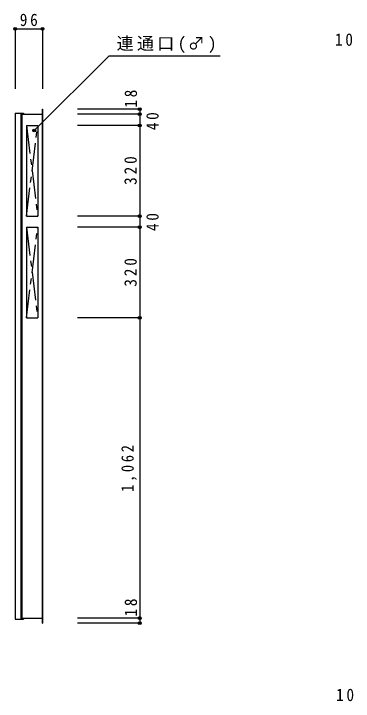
# Model space of a CAD drawing. Units: millimetres at full size, sheet at 1:20. Extents: x -4150 to 1803, y -5254 to 5444.
# Drawn here: x -1184 to 19, y 2505 to 4936 of the extents above; entities that cross this region are included whole.
import ezdxf

# ---------------------------------------------------------------- set-up
doc = ezdxf.new("R2010")
doc.units = ezdxf.units.MM
doc.header["$LTSCALE"] = 20
doc.header["$PDMODE"] = 32
doc.header["$PDSIZE"] = 10
doc.linetypes.add('CHAIN1', pattern=[8, 5, -1, 1, -1])
doc.layers.add('0-0', color=7, linetype='Continuous')
doc.styles.add('ＭＳ ゴシック', font='')
doc.styles.get('ＭＳ ゴシック').set_extended_font_data('MS Gothic')

msp = doc.modelspace()

# ---------------------------------------------------------------- linework, layer by layer
at = {"layer": '0-0'}
for p, q in [((-1178.8, 4883.37), (-1178.8, 4671.31)), ((-1178.8, 4883.37), (-1081.8, 4883.37)), ((-1081.8, 4883.37), (-1081.8, 4671.31)), ((-1111, 4523.36), (-846.31, 4788.04)), ((-846.31, 4788.04), (-452.62, 4788.04)), ((-1082.8, 4599.09), (-1082.8, 2781.09)), ((-1082.8, 4599.09), (-1081.8, 4599.09)), ((-1082.3, 4599.09), (-1082.3, 2781.09)), ((-1081.8, 4599.09), (-1081.8, 2781.09)), ((-737.7, 4599.09), (-958.31, 4599.09)), ((-737.7, 4599.09), (-737.7, 4581.09)), ((-1178.8, 4585.09), (-1178.8, 2795.09)), ((-1178.8, 4585.09), (-1148.8, 4585.09)), ((-1158.8, 4583.09), (-1158.8, 2797.09)), ((-1158.8, 4583.09), (-1148.8, 4583.09)), ((-1158.8, 4581.09), (-1082.8, 4581.09)), ((-1154.8, 4581.09), (-1154.8, 2799.09)), ((-1148.8, 4585.09), (-1148.8, 4583.09)), ((-737.7, 4581.09), (-958.31, 4581.09)), ((-737.7, 4581.09), (-737.7, 4541.09)), ((-737.7, 4541.09), (-958.31, 4541.09)), ((-737.7, 4541.09), (-737.7, 4221.09)), ((-737.7, 4221.09), (-958.31, 4221.09)), ((-737.7, 4221.09), (-737.7, 4181.09)), ((-737.7, 4181.09), (-958.31, 4181.09)), ((-737.7, 4181.09), (-737.7, 3861.09)), ((-737.7, 3861.09), (-958.31, 3861.09)), ((-737.7, 3861.09), (-737.7, 2799.09)), ((-1158.8, 2799.09), (-1082.8, 2799.09)), ((-737.7, 2799.09), (-958.31, 2799.09)), ((-737.7, 2799.09), (-737.7, 2781.09)), ((-1178.8, 2795.09), (-1148.8, 2795.09)), ((-1082.8, 2781.09), (-1081.8, 2781.09)), ((-737.7, 2781.09), (-958.31, 2781.09))]:
    msp.add_line(p, q, dxfattribs=at)
at = {"layer": '0-0', "linetype": 'CHAIN1'}
for p, q in [((-1138.8, 4541.09), (-1098.8, 4221.09)), ((-1138.8, 4221.09), (-1098.8, 4541.09)), ((-1138.8, 4181.09), (-1098.8, 3861.09)), ((-1138.8, 3861.09), (-1098.8, 4181.09))]:
    msp.add_line(p, q, dxfattribs=at)
at = {"layer": '0-0'}
for points in [[(-1138.8, 4541.09), (-1098.8, 4541.09), (-1098.8, 4221.09)], [(-1138.8, 4541.09), (-1138.8, 4221.09), (-1098.8, 4221.09)], [(-1138.8, 4181.09), (-1098.8, 4181.09), (-1098.8, 3861.09)], [(-1138.8, 4181.09), (-1138.8, 3861.09), (-1098.8, 3861.09)], [(-1158.8, 2797.09), (-1148.8, 2797.09), (-1148.8, 2795.09)]]:
    msp.add_lwpolyline(points, dxfattribs=at)
for p in [(-1178.8, 4883.37), (-1081.8, 4883.37), (-737.7, 4599.09), (-737.7, 4581.09), (-1111, 4523.36), (-737.7, 4541.09), (-737.7, 4221.09), (-737.7, 4181.09), (-737.7, 3861.09), (-737.7, 2799.09), (-737.7, 2781.09)]:
    msp.add_point(p, dxfattribs=at)

# ---------------------------------------------------------------- texts
at = {"layer": '0-0', "char_height": 43.99, "attachment_point": 7, "style": 'ＭＳ ゴシック'}
for s, insert in [('\\T1.36;\\W0.9;96', (-1162.29, 4892.33)), ('\\T1.36;\\W0.9;10', (-46.1, 4822.58)), ('\\T1.2;連通口(♂)', (-819.26, 4797.81)), ('\\T1.36;\\W0.9;10', (-42.06, 2504.82))]:
    msp.add_mtext(s, dxfattribs=dict(at, insert=insert))
at = {"layer": '0-0', "char_height": 43.99, "attachment_point": 7, "rotation": 90, "style": 'ＭＳ ゴシック'}
for s, insert in [('\\T1.36;\\W0.9;18', (-746.84, 4604.31)), ('\\T1.36;\\W0.9;40', (-670, 4524.59)), ('\\T1.38;\\W0.9;320', (-747.7, 4331.09)), ('\\T1.36;\\W0.9;40', (-670.1, 4167.98)), ('\\T1.38;\\W0.9;320', (-747.7, 3971.09)), ('\\T1.38;\\W0.85;1,062', (-747.7, 3245.09)), ('\\T1.36;\\W0.9;18', (-746.78, 2804.53))]:
    msp.add_mtext(s, dxfattribs=dict(at, insert=insert))

doc.saveas('drawing.dxf')
